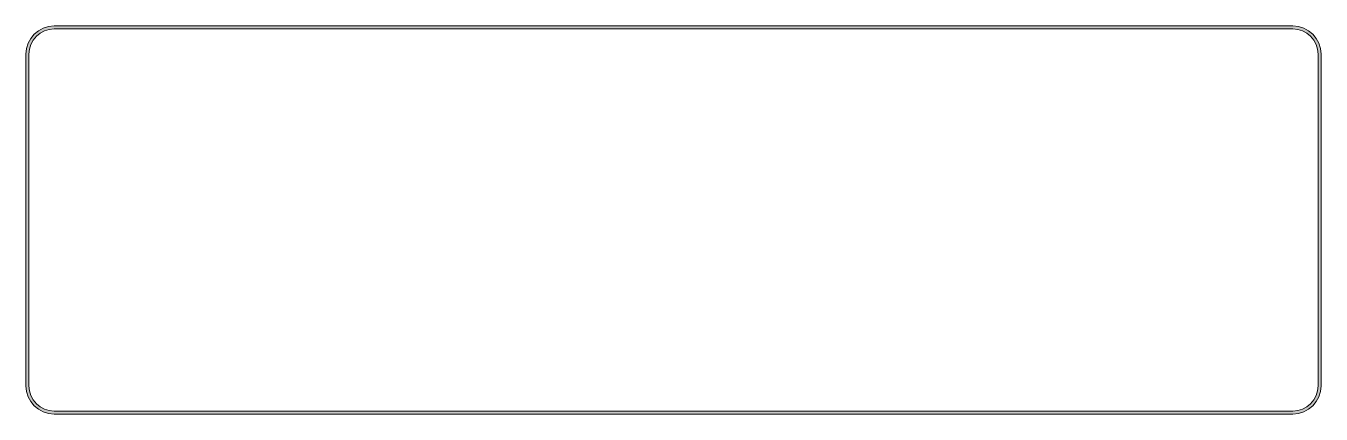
# Model space of a CAD drawing. Header units: inches. Extents: x -0.01 to 6.01, y -1.8 to 0.01.
import ezdxf

# ---------------------------------------------------------------- set-up
doc = ezdxf.new("R2010")
doc.units = ezdxf.units.IN
doc.header["$MEASUREMENT"] = 0
doc.layers.add('Layer 1', color=7, linetype='Continuous', lineweight=0)

msp = doc.modelspace()

# ---------------------------------------------------------------- hatches: boundary and pattern name
at = {"layer": 'Layer 1'}
h = msp.add_hatch(color=7, dxfattribs=at)
h.dxf.hatch_style = 2
edge = h.paths.add_edge_path()
edge.add_spline(control_points=[(0.125, -0.0069), (0.0599, -0.0069), (0.0069, -0.0599), (0.0069, -0.125), (0.0069, -0.125), (0.0069, -1.665), (0.0069, -1.665), (0.0069, -1.7301), (0.0599, -1.7831), (0.125, -1.7831), (0.125, -1.7831), (5.875, -1.7831), (5.875, -1.7831), (5.9401, -1.7831), (5.9931, -1.7301), (5.9931, -1.665), (5.9931, -1.665), (5.9931, -0.125), (5.9931, -0.125), (5.9931, -0.0599), (5.9401, -0.0069), (5.875, -0.0069), (5.875, -0.0069), (0.125, -0.0069), (0.125, -0.0069)], knot_values=[0, 0, 0, 0, 1, 1, 1, 2, 2, 2, 3, 3, 3, 4, 4, 4, 5, 5, 5, 6, 6, 6, 7, 7, 7, 8, 8, 8, 8], degree=3, periodic=0)
edge = h.paths.add_edge_path()
edge.add_spline(control_points=[(5.875, -1.7969), (5.875, -1.7969), (0.125, -1.7969), (0.125, -1.7969), (0.0522, -1.7969), (-0.0069, -1.7378), (-0.0069, -1.665), (-0.0069, -1.665), (-0.0069, -0.125), (-0.0069, -0.125), (-0.0069, -0.0522), (0.0522, 0.0069), (0.125, 0.0069), (0.125, 0.0069), (5.875, 0.0069), (5.875, 0.0069), (5.9478, 0.0069), (6.0069, -0.0522), (6.0069, -0.125), (6.0069, -0.125), (6.0069, -1.665), (6.0069, -1.665), (6.0069, -1.7378), (5.9478, -1.7969), (5.875, -1.7969)], knot_values=[0, 0, 0, 0, 1, 1, 1, 2, 2, 2, 3, 3, 3, 4, 4, 4, 5, 5, 5, 6, 6, 6, 7, 7, 7, 8, 8, 8, 8], degree=3, periodic=0)

# ---------------------------------------------------------------- linework, layer by layer
for points in [[(5.875, -1.7969), (5.875, -1.7969), (0.125, -1.7969), (0.125, -1.7969), (0.0522, -1.7969), (-0.0069, -1.7378), (-0.0069, -1.665), (-0.0069, -1.665), (-0.0069, -0.125), (-0.0069, -0.125), (-0.0069, -0.0522), (0.0522, 0.0069), (0.125, 0.0069), (0.125, 0.0069), (5.875, 0.0069), (5.875, 0.0069), (5.9478, 0.0069), (6.0069, -0.0522), (6.0069, -0.125), (6.0069, -0.125), (6.0069, -1.665), (6.0069, -1.665), (6.0069, -1.7378), (5.9478, -1.7969), (5.875, -1.7969)], [(0.125, -0.0069), (0.0599, -0.0069), (0.0069, -0.0599), (0.0069, -0.125), (0.0069, -0.125), (0.0069, -1.665), (0.0069, -1.665), (0.0069, -1.7301), (0.0599, -1.7831), (0.125, -1.7831), (0.125, -1.7831), (5.875, -1.7831), (5.875, -1.7831), (5.9401, -1.7831), (5.9931, -1.7301), (5.9931, -1.665), (5.9931, -1.665), (5.9931, -0.125), (5.9931, -0.125), (5.9931, -0.0599), (5.9401, -0.0069), (5.875, -0.0069), (5.875, -0.0069), (0.125, -0.0069), (0.125, -0.0069)]]:
    msp.add_open_spline(points, degree=3, knots=[0, 0, 0, 0, 1, 1, 1, 2, 2, 2, 3, 3, 3, 4, 4, 4, 5, 5, 5, 6, 6, 6, 7, 7, 7, 8, 8, 8, 8], dxfattribs=at)

doc.saveas('drawing.dxf')
